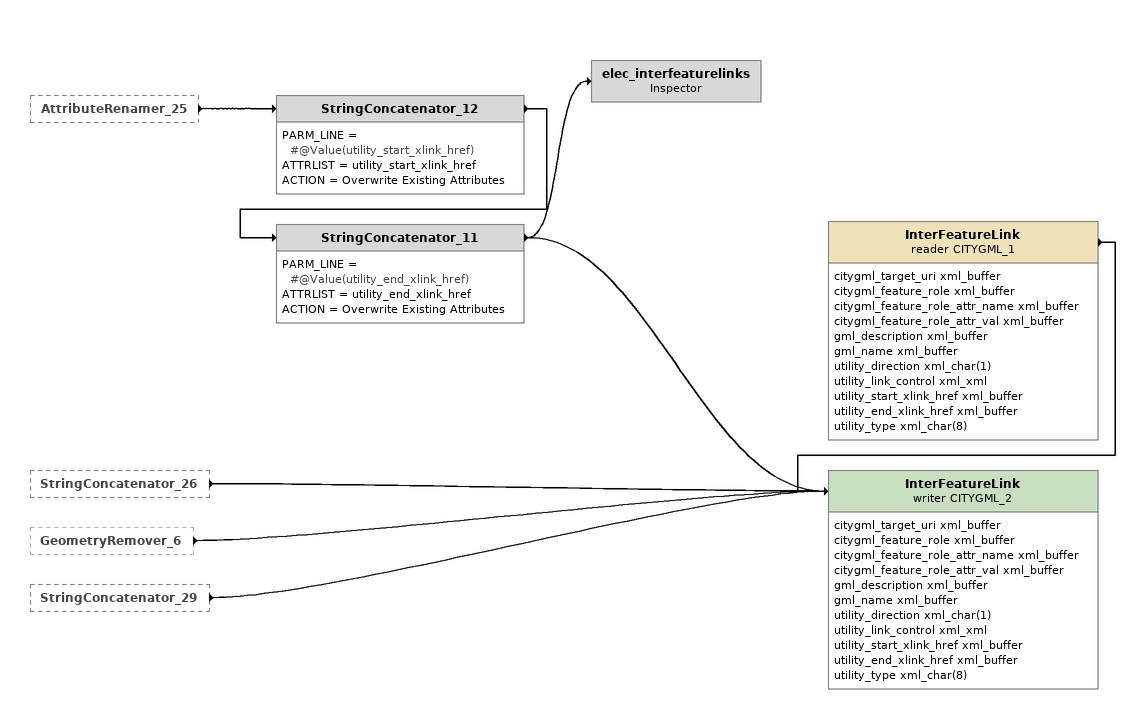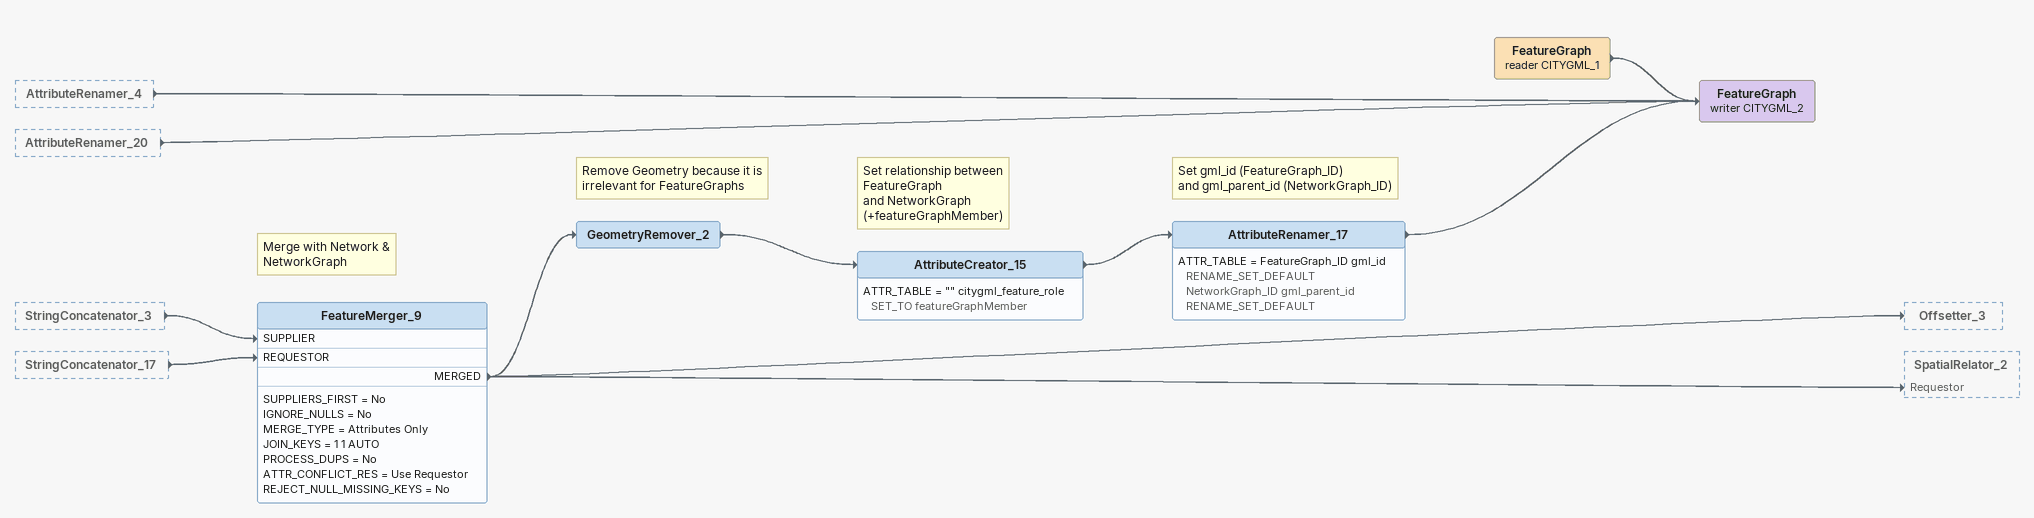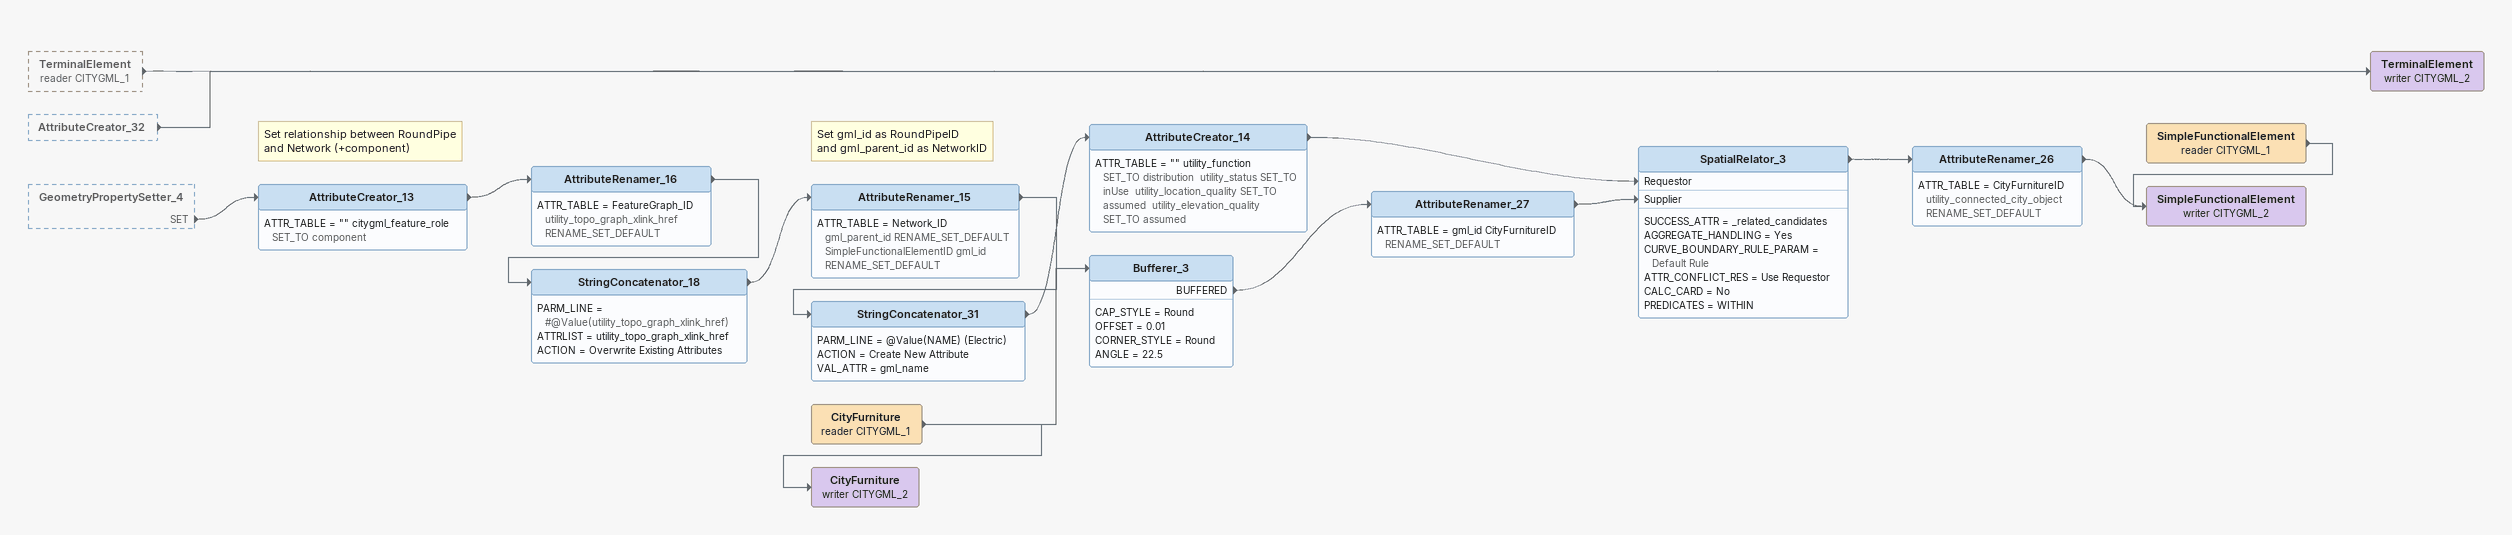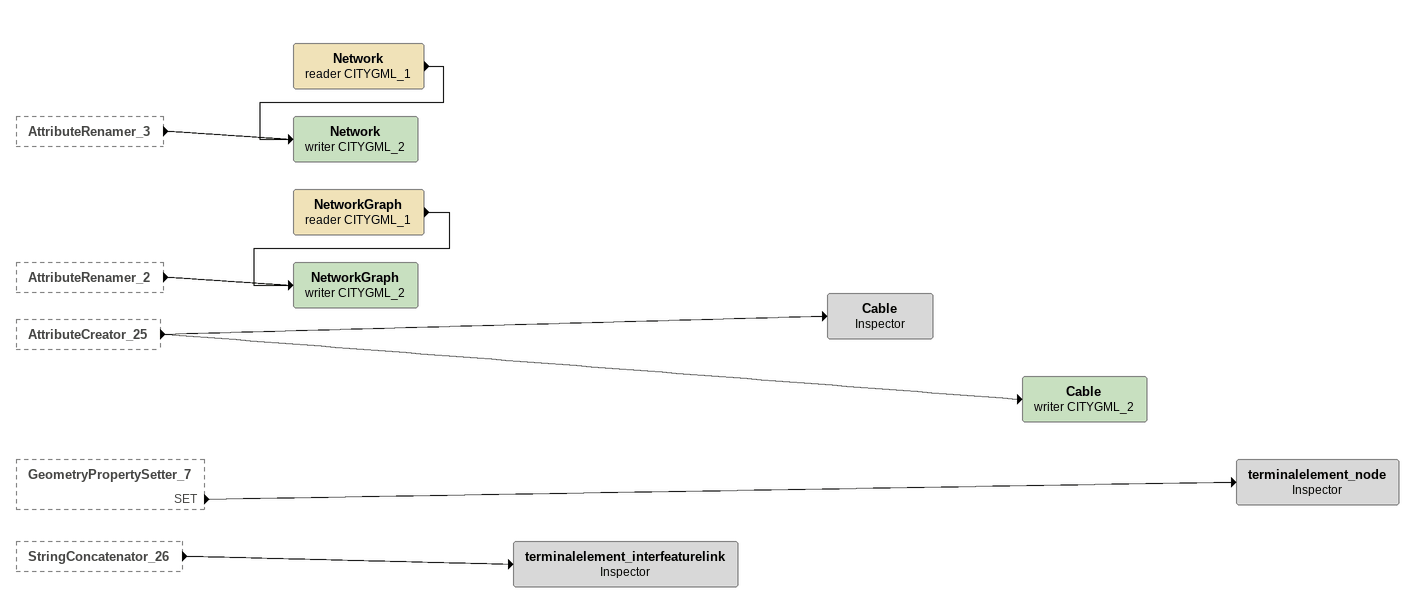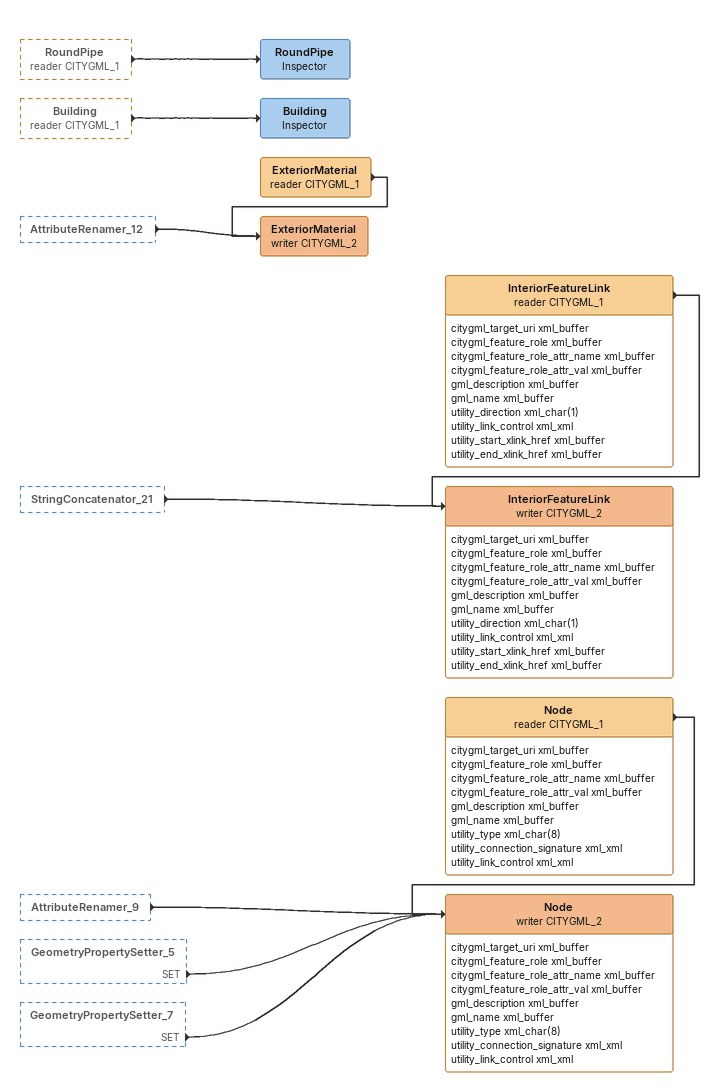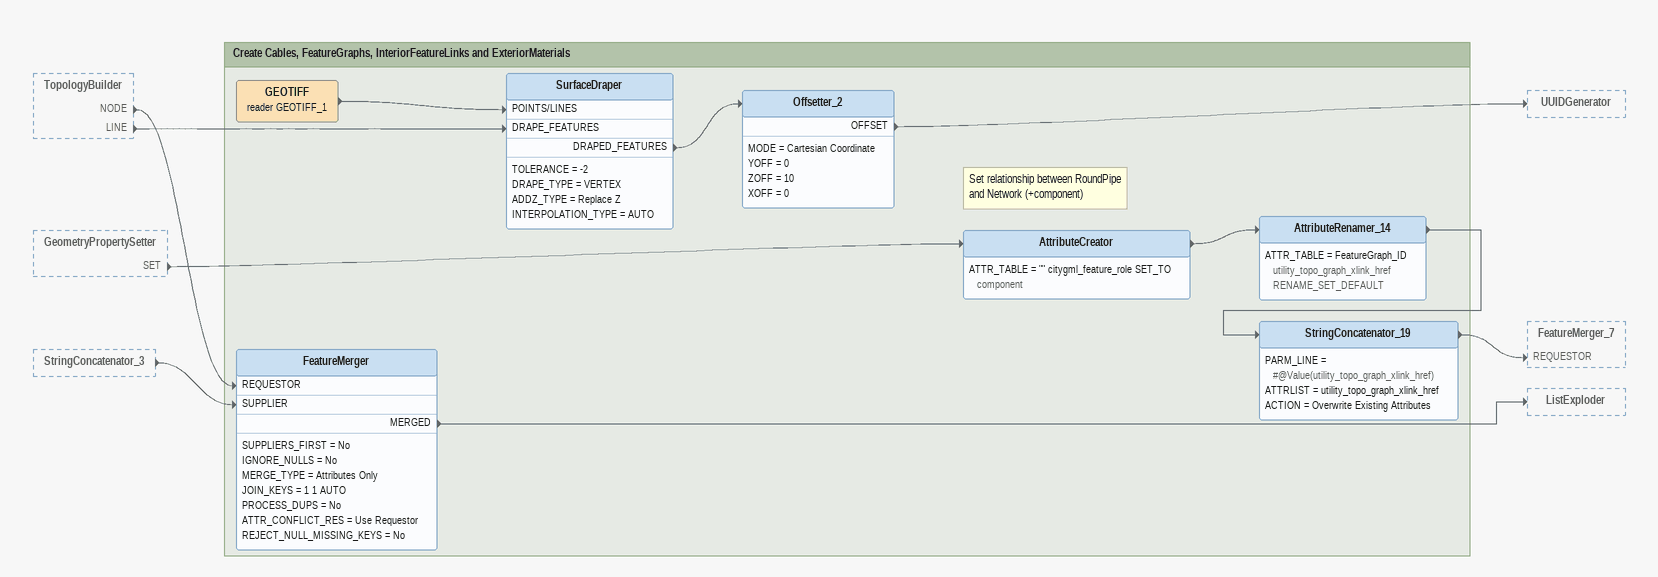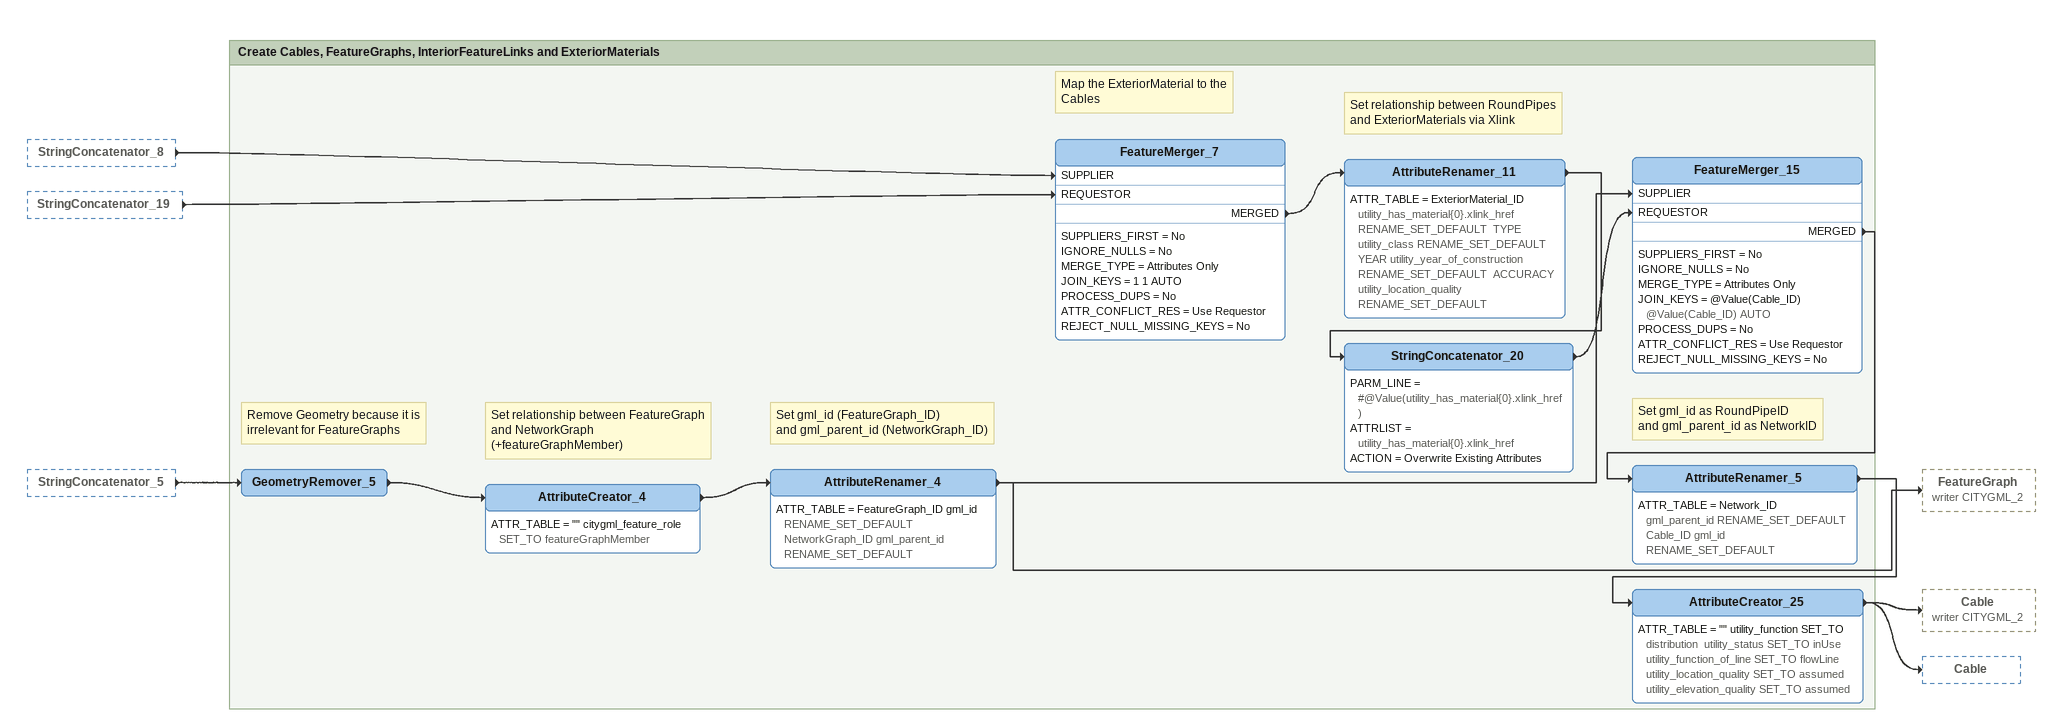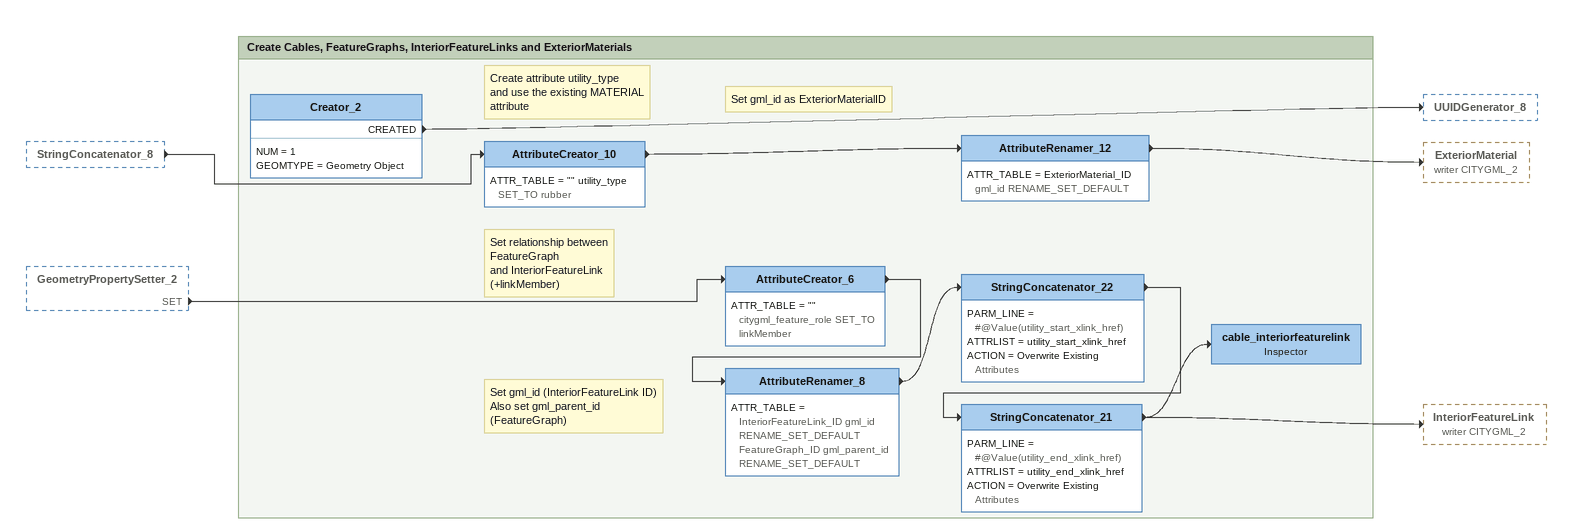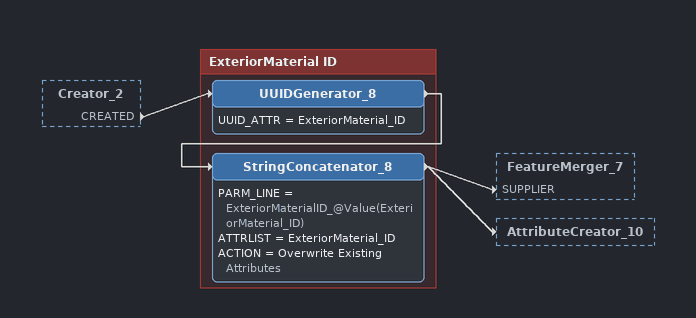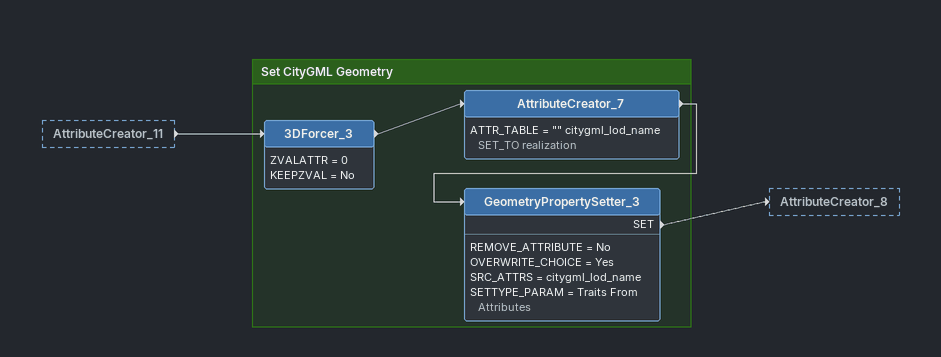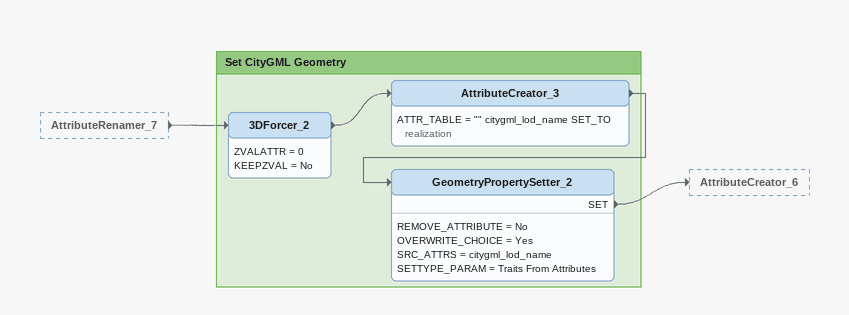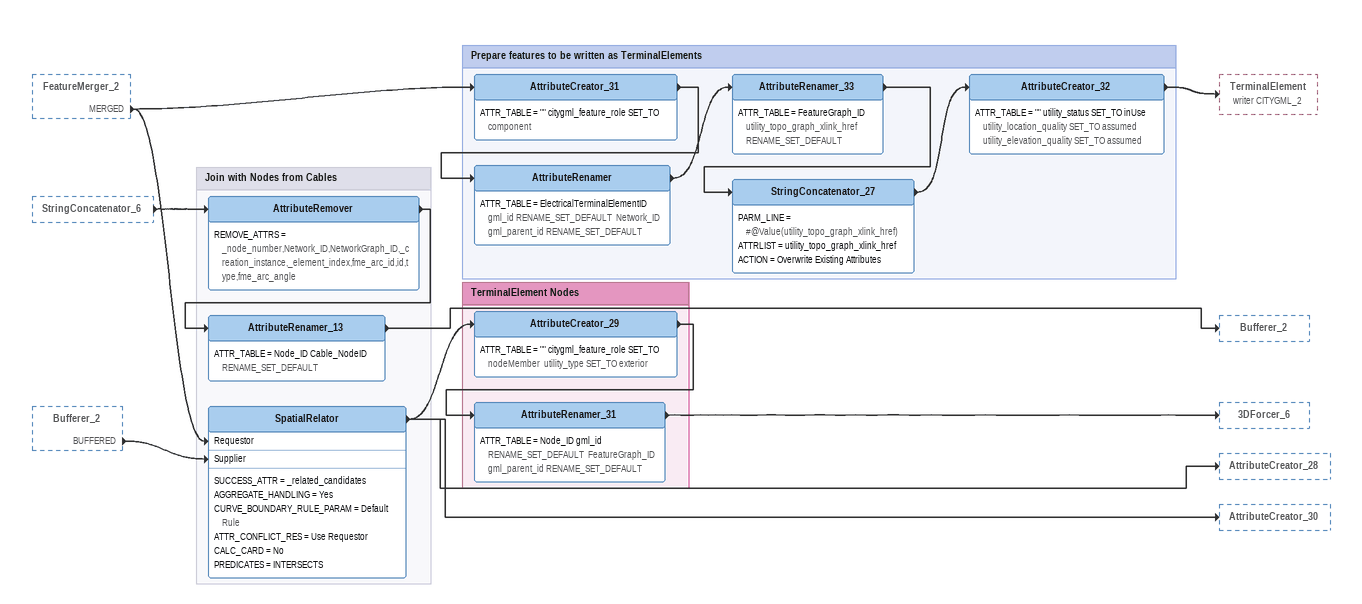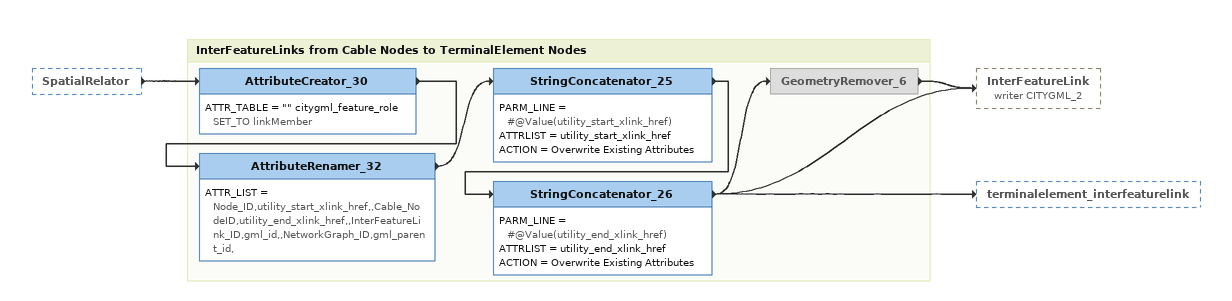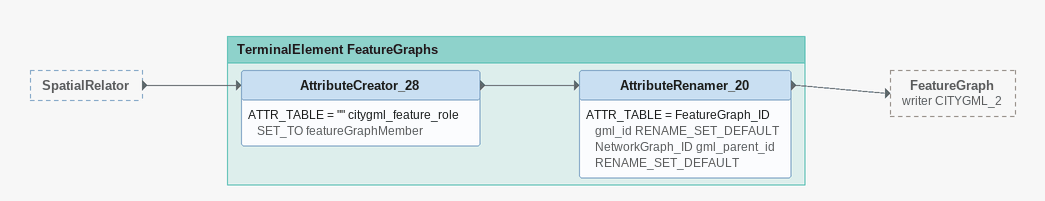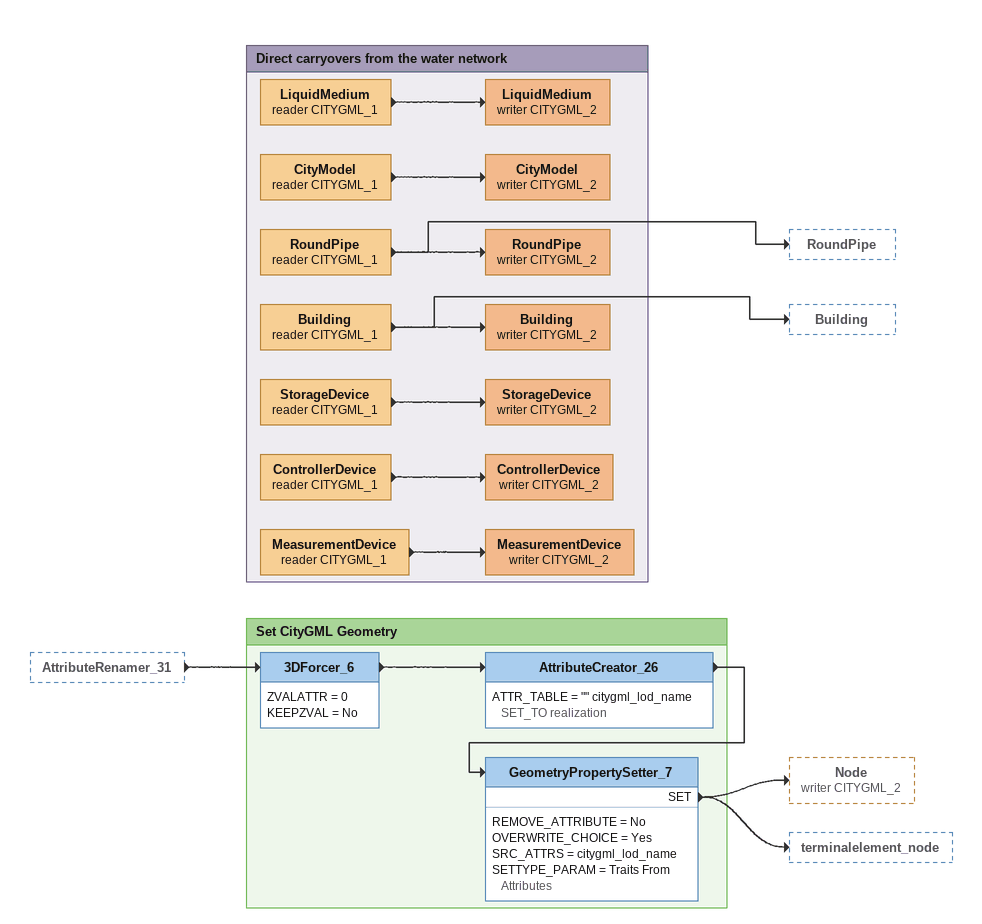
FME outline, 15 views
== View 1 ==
AttributeRenamer_25 [outside]
    -> StringConcatenator_12
StringConcatenator_26 [outside]
    -> InterFeatureLink (writer CITYGML_2)
GeometryRemover_6 [outside]
    -> InterFeatureLink (writer CITYGML_2)
StringConcatenator_29 [outside]
    -> InterFeatureLink (writer CITYGML_2)
StringConcatenator_12
    PARM_LINE = #@Value(utility_start_xlink_href)
    ATTRLIST = utility_start_xlink_href
    ACTION = Overwrite Existing Attributes
    -> StringConcatenator_11
StringConcatenator_11
    PARM_LINE = #@Value(utility_end_xlink_href)
    ATTRLIST = utility_end_xlink_href
    ACTION = Overwrite Existing Attributes
    -> InterFeatureLink (writer CITYGML_2)
    -> elec_interfeaturelinks
elec_interfeaturelinks: Inspector
InterFeatureLink (reader CITYGML_1)
    attributes: citygml_target_uri xml_buffer, citygml_feature_role xml_buffer, citygml_feature_role_attr_name xml_buffer, citygml_feature_role_attr_val xml_buffer, gml_description xml_buffer, gml_name xml_buffer, utility_direction xml_char(1), utility_link_control xml_xml, utility_start_xlink_href xml_buffer, utility_end_xlink_href xml_buffer, utility_type xml_char(8)
    -> InterFeatureLink (writer CITYGML_2)
InterFeatureLink (writer CITYGML_2)
    attributes: citygml_target_uri xml_buffer, citygml_feature_role xml_buffer, citygml_feature_role_attr_name xml_buffer, citygml_feature_role_attr_val xml_buffer, gml_description xml_buffer, gml_name xml_buffer, utility_direction xml_char(1), utility_link_control xml_xml, utility_start_xlink_href xml_buffer, utility_end_xlink_href xml_buffer, utility_type xml_char(8)

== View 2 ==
AttributeRenamer_4 [outside]
    -> FeatureGraph (writer CITYGML_2)
AttributeRenamer_20 [outside]
    -> FeatureGraph (writer CITYGML_2)
StringConcatenator_3 [outside]
    -> FeatureMerger_9 [SUPPLIER]
StringConcatenator_17 [outside]
    -> FeatureMerger_9 [REQUESTOR]
Note: Merge with Network & / NetworkGraph
FeatureMerger_9
    SUPPLIERS_FIRST = No
    IGNORE_NULLS = No
    MERGE_TYPE = Attributes Only
    JOIN_KEYS = 1 1 AUTO
    PROCESS_DUPS = No
    ATTR_CONFLICT_RES = Use Requestor
    REJECT_NULL_MISSING_KEYS = No
    MERGED -> Offsetter_3
    MERGED -> GeometryRemover_2
    MERGED -> SpatialRelator_2 [Requestor]
Note: Remove Geometry because it is / irrelevant for FeatureGraphs
GeometryRemover_2
    -> AttributeCreator_15
Note: Set relationship between FeatureGraph / and NetworkGraph (+featureGraphMember)
AttributeCreator_15
    ATTR_TABLE = "" citygml_feature_role SET_TO featureGraphMember
    -> AttributeRenamer_17
Note: Set gml_id (FeatureGraph_ID) / and gml_parent_id (NetworkGraph_ID)
AttributeRenamer_17
    ATTR_TABLE = FeatureGraph_ID gml_id RENAME_SET_DEFAULT  NetworkGraph_ID gml_parent_id RENAME_SET_DEFAULT
    -> FeatureGraph (writer CITYGML_2)
FeatureGraph (reader CITYGML_1)
    -> FeatureGraph (writer CITYGML_2)
FeatureGraph (writer CITYGML_2)

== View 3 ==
TerminalElement (reader CITYGML_1) [outside]
    -> TerminalElement (writer CITYGML_2)
AttributeCreator_32 [outside]
    -> TerminalElement (writer CITYGML_2)
GeometryPropertySetter_4 [outside]
    SET -> AttributeCreator_13
Note: Set relationship between RoundPipe / and Network (+component)
AttributeCreator_13
    ATTR_TABLE = "" citygml_feature_role SET_TO component
    -> AttributeRenamer_16
AttributeRenamer_16
    ATTR_TABLE = FeatureGraph_ID utility_topo_graph_xlink_href RENAME_SET_DEFAULT
    -> StringConcatenator_18
StringConcatenator_18
    PARM_LINE = #@Value(utility_topo_graph_xlink_href)
    ATTRLIST = utility_topo_graph_xlink_href
    ACTION = Overwrite Existing Attributes
    -> AttributeRenamer_15
Note: Set gml_id as RoundPipeID / and gml_parent_id as NetworkID
AttributeRenamer_15
    ATTR_TABLE = Network_ID gml_parent_id RENAME_SET_DEFAULT  SimpleFunctionalElementID gml_id RENAME_SET_DEFAULT
    -> StringConcatenator_31
StringConcatenator_31
    PARM_LINE = @Value(NAME) (Electric)
    ACTION = Create New Attribute
    VAL_ATTR = gml_name
    -> AttributeCreator_14
AttributeCreator_14
    ATTR_TABLE = "" utility_function SET_TO distribution  utility_status SET_TO inUse  utility_location_quality SET_TO assumed  utility_elevation_quality SET_TO assumed
    -> SpatialRelator_3 [Requestor]
TerminalElement (writer CITYGML_2)
CityFurniture (reader CITYGML_1)
    -> CityFurniture (writer CITYGML_2)
    -> Bufferer_3
Bufferer_3
    CAP_STYLE = Round
    OFFSET = 0.01
    CORNER_STYLE = Round
    ANGLE = 22.5
    BUFFERED -> AttributeRenamer_27
AttributeRenamer_27
    ATTR_TABLE = gml_id CityFurnitureID RENAME_SET_DEFAULT
    -> SpatialRelator_3 [Supplier]
SpatialRelator_3
    SUCCESS_ATTR = _related_candidates
    AGGREGATE_HANDLING = Yes
    CURVE_BOUNDARY_RULE_PARAM = Default Rule
    ATTR_CONFLICT_RES = Use Requestor
    CALC_CARD = No
    PREDICATES = WITHIN
    -> AttributeRenamer_26
AttributeRenamer_26
    ATTR_TABLE = CityFurnitureID utility_connected_city_object RENAME_SET_DEFAULT
    -> SimpleFunctionalElement (writer CITYGML_2)
CityFurniture (writer CITYGML_2)
SimpleFunctionalElement (reader CITYGML_1)
    -> SimpleFunctionalElement (writer CITYGML_2)
SimpleFunctionalElement (writer CITYGML_2)

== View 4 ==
AttributeRenamer_3 [outside]
    -> Network (writer CITYGML_2)
AttributeRenamer_2 [outside]
    -> NetworkGraph (writer CITYGML_2)
AttributeCreator_25 [outside]
    -> Cable (writer CITYGML_2)
    -> Cable
GeometryPropertySetter_7 [outside]
    SET -> terminalelement_node
StringConcatenator_26 [outside]
    -> terminalelement_interfeaturelink
terminalelement_node: Inspector
terminalelement_interfeaturelink: Inspector
Cable: Inspector
Cable (writer CITYGML_2)
Network (reader CITYGML_1)
    -> Network (writer CITYGML_2)
Network (writer CITYGML_2)
NetworkGraph (reader CITYGML_1)
    -> NetworkGraph (writer CITYGML_2)
NetworkGraph (writer CITYGML_2)

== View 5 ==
RoundPipe (reader CITYGML_1) [outside]
    -> RoundPipe
Building (reader CITYGML_1) [outside]
    -> Building
AttributeRenamer_12 [outside]
    -> ExteriorMaterial (writer CITYGML_2)
StringConcatenator_21 [outside]
    -> InteriorFeatureLink (writer CITYGML_2)
AttributeRenamer_9 [outside]
    -> Node (writer CITYGML_2)
GeometryPropertySetter_5 [outside]
    SET -> Node (writer CITYGML_2)
GeometryPropertySetter_7 [outside]
    SET -> Node (writer CITYGML_2)
RoundPipe: Inspector
Building: Inspector
ExteriorMaterial (reader CITYGML_1)
    -> ExteriorMaterial (writer CITYGML_2)
ExteriorMaterial (writer CITYGML_2)
InteriorFeatureLink (reader CITYGML_1)
    attributes: citygml_target_uri xml_buffer, citygml_feature_role xml_buffer, citygml_feature_role_attr_name xml_buffer, citygml_feature_role_attr_val xml_buffer, gml_description xml_buffer, gml_name xml_buffer, utility_direction xml_char(1), utility_link_control xml_xml, utility_start_xlink_href xml_buffer, utility_end_xlink_href xml_buffer
    -> InteriorFeatureLink (writer CITYGML_2)
InteriorFeatureLink (writer CITYGML_2)
    attributes: citygml_target_uri xml_buffer, citygml_feature_role xml_buffer, citygml_feature_role_attr_name xml_buffer, citygml_feature_role_attr_val xml_buffer, gml_description xml_buffer, gml_name xml_buffer, utility_direction xml_char(1), utility_link_control xml_xml, utility_start_xlink_href xml_buffer, utility_end_xlink_href xml_buffer
Node (reader CITYGML_1)
    attributes: citygml_target_uri xml_buffer, citygml_feature_role xml_buffer, citygml_feature_role_attr_name xml_buffer, citygml_feature_role_attr_val xml_buffer, gml_description xml_buffer, gml_name xml_buffer, utility_type xml_char(8), utility_connection_signature xml_xml, utility_link_control xml_xml
    -> Node (writer CITYGML_2)
Node (writer CITYGML_2)
    attributes: citygml_target_uri xml_buffer, citygml_feature_role xml_buffer, citygml_feature_role_attr_name xml_buffer, citygml_feature_role_attr_val xml_buffer, gml_description xml_buffer, gml_name xml_buffer, utility_type xml_char(8), utility_connection_signature xml_xml, utility_link_control xml_xml

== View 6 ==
TopologyBuilder [outside]
    NODE -> FeatureMerger [REQUESTOR]
    LINE -> SurfaceDraper [DRAPE_FEATURES]
GeometryPropertySetter [outside]
    SET -> AttributeCreator
StringConcatenator_3 [outside]
    -> FeatureMerger [SUPPLIER]

Bookmark: Create Cables, FeatureGraphs, InteriorFeatureLinks and ExteriorMaterials
FeatureMerger
    SUPPLIERS_FIRST = No
    IGNORE_NULLS = No
    MERGE_TYPE = Attributes Only
    JOIN_KEYS = 1 1 AUTO
    PROCESS_DUPS = No
    ATTR_CONFLICT_RES = Use Requestor
    REJECT_NULL_MISSING_KEYS = No
    MERGED -> ListExploder
GEOTIFF (reader GEOTIFF_1)
    -> SurfaceDraper [POINTS/LINES]
SurfaceDraper
    TOLERANCE = -2
    DRAPE_TYPE = VERTEX
    ADDZ_TYPE = Replace Z
    INTERPOLATION_TYPE = AUTO
    DRAPED_FEATURES -> Offsetter_2
Offsetter_2
    MODE = Cartesian Coordinate
    YOFF = 0
    ZOFF = 10
    XOFF = 0
    OFFSET -> UUIDGenerator
Note: Set relationship between RoundPipe / and Network (+component)
AttributeCreator
    ATTR_TABLE = "" citygml_feature_role SET_TO component
    -> AttributeRenamer_14
AttributeRenamer_14
    ATTR_TABLE = FeatureGraph_ID utility_topo_graph_xlink_href RENAME_SET_DEFAULT
    -> StringConcatenator_19
StringConcatenator_19
    PARM_LINE = #@Value(utility_topo_graph_xlink_href)
    ATTRLIST = utility_topo_graph_xlink_href
    ACTION = Overwrite Existing Attributes
    -> FeatureMerger_7 [REQUESTOR]

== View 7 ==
StringConcatenator_8 [outside]
    -> FeatureMerger_7 [SUPPLIER]
StringConcatenator_19 [outside]
    -> FeatureMerger_7 [REQUESTOR]
StringConcatenator_5 [outside]
    -> GeometryRemover_5

Bookmark: Create Cables, FeatureGraphs, InteriorFeatureLinks and ExteriorMaterials
Note: Remove Geometry because it is / irrelevant for FeatureGraphs
GeometryRemover_5
    -> AttributeCreator_4
Note: Set relationship between FeatureGraph / and NetworkGraph (+featureGraphMember)
AttributeCreator_4
    ATTR_TABLE = "" citygml_feature_role SET_TO featureGraphMember
    -> AttributeRenamer_4
Note: Set gml_id (FeatureGraph_ID) / and gml_parent_id (NetworkGraph_ID)
AttributeRenamer_4
    ATTR_TABLE = FeatureGraph_ID gml_id RENAME_SET_DEFAULT  NetworkGraph_ID gml_parent_id RENAME_SET_DEFAULT
    -> FeatureGraph (writer CITYGML_2)
    -> FeatureMerger_15 [SUPPLIER]
Note: Map the ExteriorMaterial to the / Cables
FeatureMerger_7
    SUPPLIERS_FIRST = No
    IGNORE_NULLS = No
    MERGE_TYPE = Attributes Only
    JOIN_KEYS = 1 1 AUTO
    PROCESS_DUPS = No
    ATTR_CONFLICT_RES = Use Requestor
    REJECT_NULL_MISSING_KEYS = No
    MERGED -> AttributeRenamer_11
Note: Set relationship between RoundPipes / and ExteriorMaterials via Xlink
AttributeRenamer_11
    ATTR_TABLE = ExteriorMaterial_ID utility_has_material{0}.xlink_href RENAME_SET_DEFAULT  TYPE utility_class RENAME_SET_DEFAULT  YEAR utility_year_of_construction RENAME_SET_DEFAULT  ACCURACY utility_location_quality RENAME_SET_DEFAULT
    -> StringConcatenator_20
StringConcatenator_20
    PARM_LINE = #@Value(utility_has_material{0}.xlink_href)
    ATTRLIST = utility_has_material{0}.xlink_href
    ACTION = Overwrite Existing Attributes
    -> FeatureMerger_15 [REQUESTOR]
FeatureMerger_15
    SUPPLIERS_FIRST = No
    IGNORE_NULLS = No
    MERGE_TYPE = Attributes Only
    JOIN_KEYS = @Value(Cable_ID) @Value(Cable_ID) AUTO
    PROCESS_DUPS = No
    ATTR_CONFLICT_RES = Use Requestor
    REJECT_NULL_MISSING_KEYS = No
    MERGED -> AttributeRenamer_5
Note: Set gml_id as RoundPipeID / and gml_parent_id as NetworkID
AttributeRenamer_5
    ATTR_TABLE = Network_ID gml_parent_id RENAME_SET_DEFAULT  Cable_ID gml_id RENAME_SET_DEFAULT
    -> AttributeCreator_25
AttributeCreator_25
    ATTR_TABLE = "" utility_function SET_TO distribution  utility_status SET_TO inUse  utility_function_of_line SET_TO flowLine  utility_location_quality SET_TO assumed  utility_elevation_quality SET_TO assumed
    -> Cable (writer CITYGML_2)
    -> Cable

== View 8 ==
StringConcatenator_8 [outside]
    -> AttributeCreator_10
GeometryPropertySetter_2 [outside]
    SET -> AttributeCreator_6

Bookmark: Create Cables, FeatureGraphs, InteriorFeatureLinks and ExteriorMaterials
Note: Set relationship between FeatureGraph / and InteriorFeatureLink (+linkMember)
AttributeCreator_6
    ATTR_TABLE = "" citygml_feature_role SET_TO linkMember
    -> AttributeRenamer_8
Note: Set gml_id (InteriorFeatureLink ID) / Also set gml_parent_id (FeatureGraph)
AttributeRenamer_8
    ATTR_TABLE = InteriorFeatureLink_ID gml_id RENAME_SET_DEFAULT  FeatureGraph_ID gml_parent_id RENAME_SET_DEFAULT
    -> StringConcatenator_22
StringConcatenator_22
    PARM_LINE = #@Value(utility_start_xlink_href)
    ATTRLIST = utility_start_xlink_href
    ACTION = Overwrite Existing Attributes
    -> StringConcatenator_21
StringConcatenator_21
    PARM_LINE = #@Value(utility_end_xlink_href)
    ATTRLIST = utility_end_xlink_href
    ACTION = Overwrite Existing Attributes
    -> InteriorFeatureLink (writer CITYGML_2)
    -> cable_interiorfeaturelink
cable_interiorfeaturelink: Inspector
Creator_2
    NUM = 1
    GEOMTYPE = Geometry Object
    CREATED -> UUIDGenerator_8
Note: Create attribute utility_type / and use the existing MATERIAL / attribute
AttributeCreator_10
    ATTR_TABLE = "" utility_type SET_TO rubber
    -> AttributeRenamer_12
Note: Set gml_id as ExteriorMaterialID
AttributeRenamer_12
    ATTR_TABLE = ExteriorMaterial_ID gml_id RENAME_SET_DEFAULT
    -> ExteriorMaterial (writer CITYGML_2)

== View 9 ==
Creator_2 [outside]
    CREATED -> UUIDGenerator_8

Bookmark: ExteriorMaterial ID
UUIDGenerator_8
    UUID_ATTR = ExteriorMaterial_ID
    -> StringConcatenator_8
StringConcatenator_8
    PARM_LINE = ExteriorMaterialID_@Value(ExteriorMaterial_ID)
    ATTRLIST = ExteriorMaterial_ID
    ACTION = Overwrite Existing Attributes
    -> FeatureMerger_7 [SUPPLIER]
    -> AttributeCreator_10

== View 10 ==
AttributeCreator_11 [outside]
    -> 3DForcer_3

Bookmark: Set CityGML Geometry
3DForcer_3
    ZVALATTR = 0
    KEEPZVAL = No
    -> AttributeCreator_7
AttributeCreator_7
    ATTR_TABLE = "" citygml_lod_name SET_TO realization
    -> GeometryPropertySetter_3
GeometryPropertySetter_3
    REMOVE_ATTRIBUTE = No
    OVERWRITE_CHOICE = Yes
    SRC_ATTRS = citygml_lod_name
    SETTYPE_PARAM = Traits From Attributes
    SET -> AttributeCreator_8

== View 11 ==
AttributeRenamer_7 [outside]
    -> 3DForcer_2

Bookmark: Set CityGML Geometry
3DForcer_2
    ZVALATTR = 0
    KEEPZVAL = No
    -> AttributeCreator_3
AttributeCreator_3
    ATTR_TABLE = "" citygml_lod_name SET_TO realization
    -> GeometryPropertySetter_2
GeometryPropertySetter_2
    REMOVE_ATTRIBUTE = No
    OVERWRITE_CHOICE = Yes
    SRC_ATTRS = citygml_lod_name
    SETTYPE_PARAM = Traits From Attributes
    SET -> AttributeCreator_6

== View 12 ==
FeatureMerger_2 [outside]
    MERGED -> AttributeCreator_31
    MERGED -> SpatialRelator [Requestor]
StringConcatenator_6 [outside]
    -> AttributeRemover
Bufferer_2 [outside]
    BUFFERED -> SpatialRelator [Supplier]

Bookmark: Join with Nodes from Cables
AttributeRemover
    REMOVE_ATTRS = _node_number,Network_ID,NetworkGraph_ID,_creation_instance,_element_index,fme_arc_id,id,type,fme_arc_angle
    -> AttributeRenamer_13
AttributeRenamer_13
    ATTR_TABLE = Node_ID Cable_NodeID RENAME_SET_DEFAULT
    -> Bufferer_2
SpatialRelator
    SUCCESS_ATTR = _related_candidates
    AGGREGATE_HANDLING = Yes
    CURVE_BOUNDARY_RULE_PARAM = Default Rule
    ATTR_CONFLICT_RES = Use Requestor
    CALC_CARD = No
    PREDICATES = INTERSECTS
    -> AttributeCreator_28
    -> AttributeCreator_29
    -> AttributeCreator_30

Bookmark: Prepare features to be written as TerminalElements
AttributeCreator_31
    ATTR_TABLE = "" citygml_feature_role SET_TO component
    -> AttributeRenamer
AttributeRenamer
    ATTR_TABLE = ElectricalTerminalElementID gml_id RENAME_SET_DEFAULT  Network_ID gml_parent_id RENAME_SET_DEFAULT
    -> AttributeRenamer_33
AttributeRenamer_33
    ATTR_TABLE = FeatureGraph_ID utility_topo_graph_xlink_href RENAME_SET_DEFAULT
    -> StringConcatenator_27
StringConcatenator_27
    PARM_LINE = #@Value(utility_topo_graph_xlink_href)
    ATTRLIST = utility_topo_graph_xlink_href
    ACTION = Overwrite Existing Attributes
    -> AttributeCreator_32
AttributeCreator_32
    ATTR_TABLE = "" utility_status SET_TO inUse  utility_location_quality SET_TO assumed  utility_elevation_quality SET_TO assumed
    -> TerminalElement (writer CITYGML_2)

Bookmark: TerminalElement Nodes
AttributeCreator_29
    ATTR_TABLE = "" citygml_feature_role SET_TO nodeMember  utility_type SET_TO exterior
    -> AttributeRenamer_31
AttributeRenamer_31
    ATTR_TABLE = Node_ID gml_id RENAME_SET_DEFAULT  FeatureGraph_ID gml_parent_id RENAME_SET_DEFAULT
    -> 3DForcer_6

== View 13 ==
SpatialRelator [outside]
    -> AttributeCreator_30

Bookmark: InterFeatureLinks from Cable Nodes to TerminalElement Nodes
AttributeCreator_30
    ATTR_TABLE = "" citygml_feature_role SET_TO linkMember
    -> AttributeRenamer_32
AttributeRenamer_32
    ATTR_LIST = Node_ID,utility_start_xlink_href,,Cable_NodeID,utility_end_xlink_href,,InterFeatureLink_ID,gml_id,,NetworkGraph_ID,gml_parent_id,
    -> StringConcatenator_25
StringConcatenator_25
    PARM_LINE = #@Value(utility_start_xlink_href)
    ATTRLIST = utility_start_xlink_href
    ACTION = Overwrite Existing Attributes
    -> StringConcatenator_26
StringConcatenator_26
    PARM_LINE = #@Value(utility_end_xlink_href)
    ATTRLIST = utility_end_xlink_href
    ACTION = Overwrite Existing Attributes
    -> GeometryRemover_6
    -> InterFeatureLink (writer CITYGML_2)
    -> terminalelement_interfeaturelink
GeometryRemover_6 [off]
    -> InterFeatureLink (writer CITYGML_2)

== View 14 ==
SpatialRelator [outside]
    -> AttributeCreator_28

Bookmark: TerminalElement FeatureGraphs
AttributeCreator_28
    ATTR_TABLE = "" citygml_feature_role SET_TO featureGraphMember
    -> AttributeRenamer_20
AttributeRenamer_20
    ATTR_TABLE = FeatureGraph_ID gml_id RENAME_SET_DEFAULT  NetworkGraph_ID gml_parent_id RENAME_SET_DEFAULT
    -> FeatureGraph (writer CITYGML_2)

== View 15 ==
AttributeRenamer_31 [outside]
    -> 3DForcer_6

Bookmark: Set CityGML Geometry
3DForcer_6
    ZVALATTR = 0
    KEEPZVAL = No
    -> AttributeCreator_26
AttributeCreator_26
    ATTR_TABLE = "" citygml_lod_name SET_TO realization
    -> GeometryPropertySetter_7
GeometryPropertySetter_7
    REMOVE_ATTRIBUTE = No
    OVERWRITE_CHOICE = Yes
    SRC_ATTRS = citygml_lod_name
    SETTYPE_PARAM = Traits From Attributes
    SET -> Node (writer CITYGML_2)
    SET -> terminalelement_node

Bookmark: Direct carryovers from the water network
LiquidMedium (reader CITYGML_1)
    -> LiquidMedium (writer CITYGML_2)
LiquidMedium (writer CITYGML_2)
CityModel (reader CITYGML_1)
    -> CityModel (writer CITYGML_2)
CityModel (writer CITYGML_2)
RoundPipe (reader CITYGML_1)
    -> RoundPipe (writer CITYGML_2)
    -> RoundPipe
RoundPipe (writer CITYGML_2)
Building (reader CITYGML_1)
    -> Building (writer CITYGML_2)
    -> Building
Building (writer CITYGML_2)
StorageDevice (reader CITYGML_1)
    -> StorageDevice (writer CITYGML_2)
StorageDevice (writer CITYGML_2)
ControllerDevice (reader CITYGML_1)
    -> ControllerDevice (writer CITYGML_2)
ControllerDevice (writer CITYGML_2)
MeasurementDevice (reader CITYGML_1)
    -> MeasurementDevice (writer CITYGML_2)
MeasurementDevice (writer CITYGML_2)
